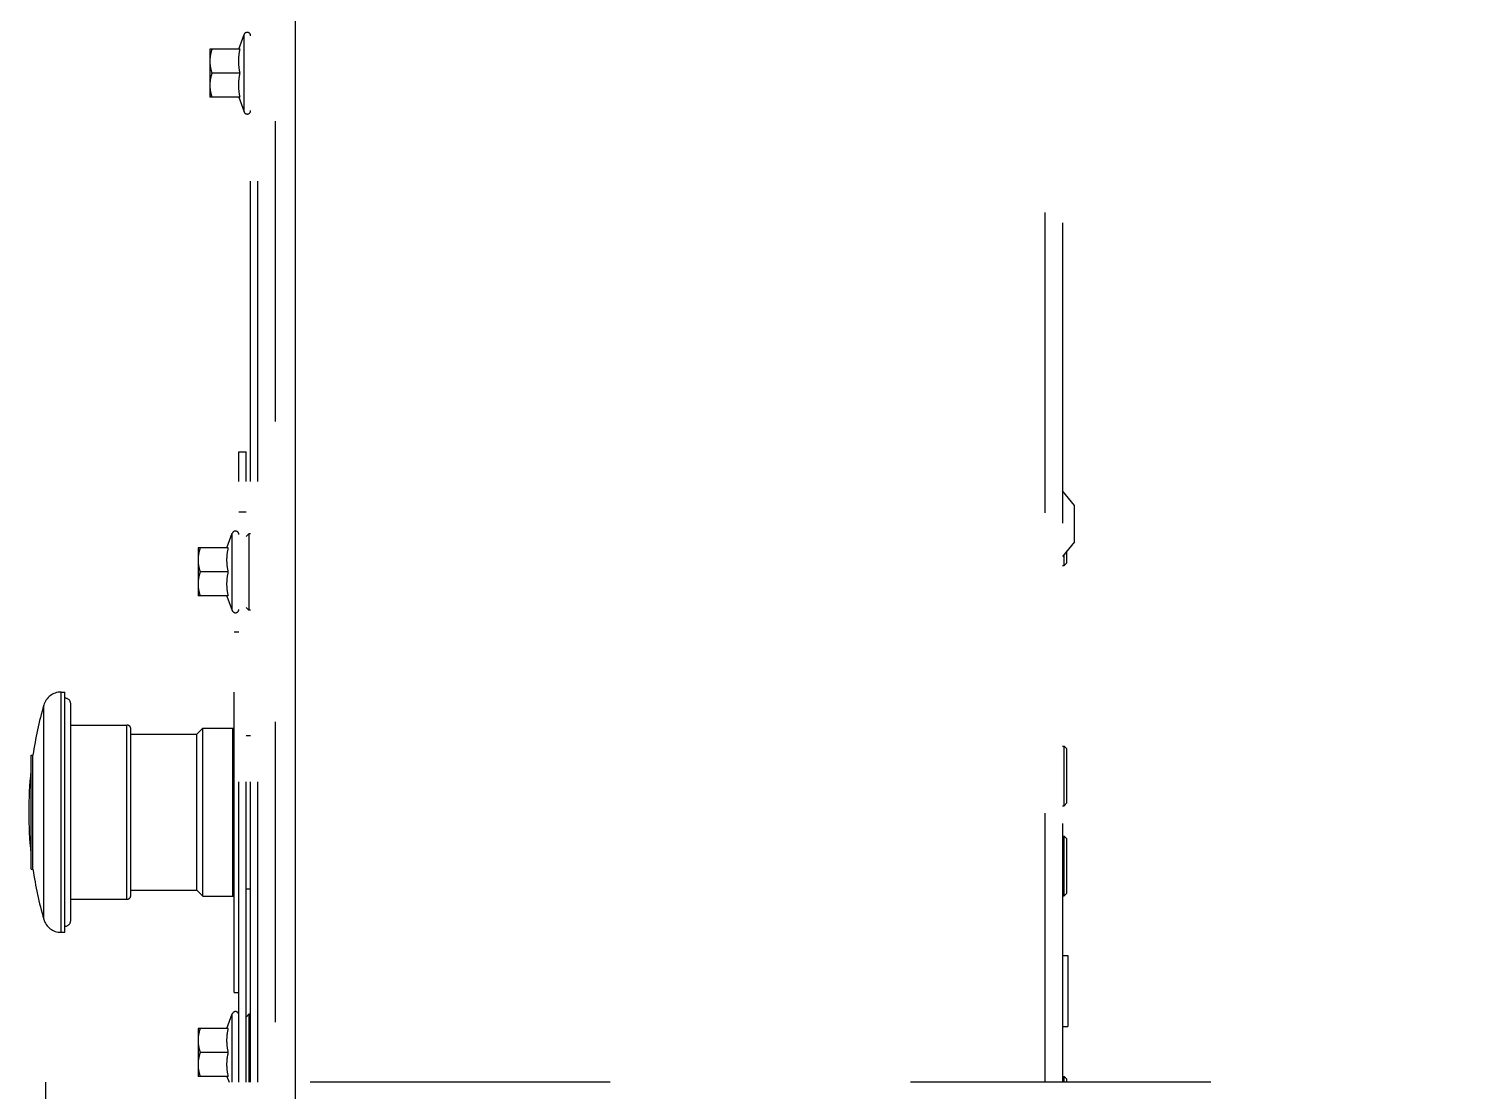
# Model space of a CAD drawing. Header units: millimetres. Extents: x 17886 to 18265, y -8727 to -7321.
# Drawn here: x 17959.808 to 17962.2, y -7876.467 to -7874.698 of the extents above; entities that cross this region are included whole.
import ezdxf

# ---------------------------------------------------------------- set-up
doc = ezdxf.new("R2010")
doc.units = ezdxf.units.MM
doc.linetypes.add('EPL_DASH', pattern=[1, 0.5, -0.5])
for name, color, linetype in [('2266446_CP02DXF_CONTINUOUS_LINE', 7, 'Continuous'), ('2266446_CP03DXF_CONTINUOUS_LINE', 7, 'Continuous'), ('2266446_RE01DXF_CONTINUOUS_LINE', 7, 'Continuous'), ('2266447_DKREDXF_CONTINUOUS_LINE', 7, 'Continuous'), ('2518101_DXF_CONTINUOUS_LINE', 7, 'Continuous'), ('2606671_L_DXF_CONTINUOUS_LINE', 7, 'Continuous'), ('3405962_DXF_CONTINUOUS_LINE', 7, 'Continuous'), ('3490706_DXF_CONTINUOUS_LINE', 7, 'Continuous'), ('3490708_DXF_CONTINUOUS_LINE', 7, 'Continuous'), ('3496808_DXF_CONTINUOUS_LINE', 7, 'Continuous'), ('3564637_DXF_CONTINUOUS_LINE', 7, 'Continuous'), ('3570569_DXF_CONTINUOUS_LINE', 7, 'Continuous'), ('3E4304_DXF_CONTINUOUS_LINE', 7, 'Continuous')]:
    doc.layers.add(name, color=color, linetype=linetype)
doc.layers.add('CRTANJE', color=4, linetype='Continuous', lineweight=30)

msp = doc.modelspace()

# ---------------------------------------------------------------- linework, layer by layer
at = {"layer": '2266446_CP02DXF_CONTINUOUS_LINE', "color": 7, "linetype": 'EPL_DASH'}
for p, q in [((17960.1476, -7875.86283), (17960.1496, -7875.86283)), ((17960.1476, -7876.14283), (17960.1476, -7875.86283)), ((17960.1476, -7876.14283), (17960.1496, -7876.14283))]:
    msp.add_line(p, q, dxfattribs=at)
at = {"layer": '2266446_CP03DXF_CONTINUOUS_LINE', "color": 7, "linetype": 'EPL_DASH'}
for p, q in [((17960.1696, -7875.87533), (17960.1772, -7875.87533)), ((17960.1696, -7876.13033), (17960.1772, -7876.13033))]:
    msp.add_line(p, q, dxfattribs=at)
at = {"layer": '2266446_RE01DXF_CONTINUOUS_LINE', "color": 7, "linetype": 'EPL_DASH'}
for p, q in [((17959.86144, -7875.80283), (17959.8676, -7875.80283)), ((17959.86144, -7876.20283), (17959.86144, -7875.80283)), ((17959.8676, -7876.20283), (17959.8676, -7875.80283)), ((17959.8326, -7876.18108), (17959.8326, -7875.82458)), ((17959.8776, -7876.18283), (17959.8776, -7875.82283)), ((17959.8776, -7875.85783), (17959.97124, -7875.85783)), ((17959.97124, -7876.14783), (17959.97124, -7875.85783)), ((17960.0876, -7875.87283), (17960.0976, -7875.86283)), ((17960.0976, -7875.86283), (17960.1476, -7875.86283)), ((17960.0976, -7876.14283), (17960.0976, -7875.86283)), ((17960.1476, -7876.14283), (17960.1476, -7875.86283)), ((17959.9776, -7876.14148), (17959.9776, -7875.86419)), ((17959.9776, -7875.87283), (17960.0876, -7875.87283)), ((17960.0876, -7876.13283), (17960.0876, -7875.87283)), ((17959.8116, -7875.90783), (17959.8146, -7875.90783)), ((17959.8116, -7876.09783), (17959.8116, -7875.90783)), ((17959.8146, -7876.09783), (17959.8146, -7875.90783)), ((17959.8116, -7876.09783), (17959.8146, -7876.09783)), ((17959.8776, -7876.14783), (17959.97124, -7876.14783)), ((17959.9776, -7876.13283), (17960.0876, -7876.13283)), ((17960.0876, -7876.13283), (17960.0976, -7876.14283)), ((17960.0976, -7876.14283), (17960.1476, -7876.14283)), ((17959.86144, -7876.20283), (17959.8676, -7876.20283))]:
    msp.add_line(p, q, dxfattribs=at)
for centre, radius, start, end in [((17959.86144, -7875.83283), 0.03, 90, 164.03264), ((17959.8676, -7875.82283), 0.01, 0, 90), ((17960.45558, -7876.00283), 0.64798, 164.03264, 171.56951), ((17959.97124, -7875.86419), 0.00636, 0, 90), ((17960.45558, -7876.00283), 0.64798, 173.89655, 186.10345), ((17960.45558, -7876.00283), 0.64798, 188.43049, 195.96736), ((17959.97124, -7876.14148), 0.00636, 270, 0), ((17959.86144, -7876.17283), 0.03, 195.96736, 270), ((17959.8676, -7876.18283), 0.01, 270, 0)]:
    msp.add_arc(centre, radius, start, end, dxfattribs=at)
at = {"layer": '2266447_DKREDXF_CONTINUOUS_LINE', "color": 7, "linetype": 'EPL_DASH'}
for p, q in [((17960.1496, -7875.70283), (17960.1576, -7875.70283)), ((17960.1496, -7876.30283), (17960.1496, -7875.70283)), ((17960.1496, -7876.30283), (17960.1576, -7876.30283))]:
    msp.add_line(p, q, dxfattribs=at)
at = {"layer": '2518101_DXF_CONTINUOUS_LINE', "color": 7, "linetype": 'EPL_DASH'}
for p, q in [((17961.5323, -7875.59201), (17961.5323, -7875.57358)), ((17961.5368, -7875.58751), (17961.5368, -7875.56796)), ((17961.5292, -7875.59201), (17961.5323, -7875.59201)), ((17961.5292, -7875.59201), (17961.5323, -7875.59201)), ((17961.5368, -7875.58751), (17961.5323, -7875.59201)), ((17961.5292, -7875.89291), (17961.5323, -7875.89291)), ((17961.5292, -7875.89291), (17961.5323, -7875.89291)), ((17961.5323, -7875.99201), (17961.5323, -7875.89291)), ((17961.5368, -7875.89741), (17961.5323, -7875.89291)), ((17961.5368, -7875.98751), (17961.5368, -7875.89741)), ((17961.5292, -7875.99201), (17961.5323, -7875.99201)), ((17961.5292, -7875.99201), (17961.5323, -7875.99201)), ((17961.5368, -7875.98751), (17961.5323, -7875.99201)), ((17961.5292, -7876.04291), (17961.5323, -7876.04291)), ((17961.5292, -7876.04291), (17961.5323, -7876.04291)), ((17961.5323, -7876.14201), (17961.5323, -7876.04291)), ((17961.5368, -7876.04741), (17961.5323, -7876.04291)), ((17961.5368, -7876.13751), (17961.5368, -7876.04741)), ((17961.5292, -7876.14201), (17961.5323, -7876.14201)), ((17961.5292, -7876.14201), (17961.5323, -7876.14201)), ((17961.5368, -7876.13751), (17961.5323, -7876.14201)), ((17961.5292, -7876.44291), (17961.5323, -7876.44291)), ((17961.5292, -7876.44291), (17961.5323, -7876.44291)), ((17961.5323, -7876.45246), (17961.5323, -7876.44291)), ((17961.5368, -7876.44741), (17961.5323, -7876.44291)), ((17961.5368, -7876.45246), (17961.5368, -7876.44741))]:
    msp.add_line(p, q, dxfattribs=at)
at = {"layer": '2606671_L_DXF_CONTINUOUS_LINE', "color": 7, "linetype": 'EPL_DASH'}
for p, q in [((17960.15739, -7874.73238), (17960.1662, -7874.70819)), ((17960.1662, -7874.83673), (17960.1662, -7874.70819)), ((17960.15962, -7874.73246), (17960.1092, -7874.73246)), ((17960.1092, -7874.73246), (17960.1092, -7874.81246)), ((17960.15962, -7874.77246), (17960.11277, -7874.77246)), ((17960.15962, -7874.81246), (17960.1092, -7874.81246)), ((17960.15739, -7874.81254), (17960.1662, -7874.83673)), ((17960.13779, -7875.56275), (17960.1466, -7875.53856)), ((17960.1466, -7875.6671), (17960.1466, -7875.53856)), ((17960.14002, -7875.56283), (17960.0896, -7875.56283)), ((17960.0896, -7875.56283), (17960.0896, -7875.64283)), ((17960.14002, -7875.60283), (17960.09317, -7875.60283)), ((17960.14002, -7875.64283), (17960.0896, -7875.64283)), ((17960.13779, -7875.64291), (17960.1466, -7875.6671)), ((17960.13779, -7876.36275), (17960.1466, -7876.33856)), ((17960.1466, -7876.45246), (17960.1466, -7876.33856)), ((17960.14002, -7876.36283), (17960.0896, -7876.36283)), ((17960.0896, -7876.36283), (17960.0896, -7876.44283)), ((17960.14002, -7876.40283), (17960.09317, -7876.40283)), ((17960.14002, -7876.44283), (17960.0896, -7876.44283)), ((17960.13779, -7876.44291), (17960.14127, -7876.45246))]:
    msp.add_line(p, q, dxfattribs=at)
for centre, start, end in [((17960.17153, -7874.71013), 0, 160), ((17960.17153, -7874.83479), 200, 0), ((17960.15193, -7875.5405), 0, 160), ((17960.15193, -7875.66516), 200, 0), ((17960.15193, -7876.3405), 0, 160)]:
    msp.add_arc(centre, 0.00567, start, end, dxfattribs=at)
for points, knots in [([(17960.11277, -7874.73246), (17960.11169, -7874.73569), (17960.10989, -7874.74227), (17960.1092, -7874.74907), (17960.1092, -7874.75246)], [0, 0, 0, 0, 0.5018644, 1, 1, 1, 1]), ([(17960.1092, -7874.75246), (17960.1092, -7874.75584), (17960.10989, -7874.76265), (17960.11169, -7874.76922), (17960.11277, -7874.77246)], [0, 0, 0, 0, 0.498127, 1, 1, 1, 1]), ([(17960.11277, -7874.77246), (17960.11169, -7874.77569), (17960.10989, -7874.78227), (17960.1092, -7874.78907), (17960.1092, -7874.79246)], [0, 0, 0, 0, 0.5018644, 1, 1, 1, 1]), ([(17960.1092, -7874.79246), (17960.1092, -7874.79584), (17960.10989, -7874.80265), (17960.11169, -7874.80922), (17960.11277, -7874.81246)], [0, 0, 0, 0, 0.498127, 1, 1, 1, 1]), ([(17960.09317, -7875.56283), (17960.09209, -7875.56607), (17960.09029, -7875.57264), (17960.0896, -7875.57945), (17960.0896, -7875.58283)], [0, 0, 0, 0, 0.5018644, 1, 1, 1, 1]), ([(17960.0896, -7875.58283), (17960.0896, -7875.58622), (17960.09029, -7875.59302), (17960.09209, -7875.5996), (17960.09317, -7875.60283)], [0, 0, 0, 0, 0.498127, 1, 1, 1, 1]), ([(17960.09317, -7875.60283), (17960.09209, -7875.60607), (17960.09029, -7875.61264), (17960.0896, -7875.61945), (17960.0896, -7875.62283)], [0, 0, 0, 0, 0.5018644, 1, 1, 1, 1]), ([(17960.0896, -7875.62283), (17960.0896, -7875.62622), (17960.09029, -7875.63302), (17960.09209, -7875.6396), (17960.09317, -7875.64283)], [0, 0, 0, 0, 0.498127, 1, 1, 1, 1]), ([(17960.09317, -7876.36283), (17960.09209, -7876.36607), (17960.09029, -7876.37264), (17960.0896, -7876.37945), (17960.0896, -7876.38283)], [0, 0, 0, 0, 0.5018644, 1, 1, 1, 1]), ([(17960.0896, -7876.38283), (17960.0896, -7876.38622), (17960.09029, -7876.39302), (17960.09209, -7876.3996), (17960.09317, -7876.40283)], [0, 0, 0, 0, 0.498127, 1, 1, 1, 1]), ([(17960.09317, -7876.40283), (17960.09209, -7876.40607), (17960.09029, -7876.41264), (17960.0896, -7876.41945), (17960.0896, -7876.42283)], [0, 0, 0, 0, 0.5018644, 1, 1, 1, 1]), ([(17960.0896, -7876.42283), (17960.0896, -7876.42622), (17960.09029, -7876.43302), (17960.09209, -7876.4396), (17960.09317, -7876.44283)], [0, 0, 0, 0, 0.498127, 1, 1, 1, 1])]:
    msp.add_open_spline(points, degree=3, knots=knots, dxfattribs=at)
for points in [[(17960.15962, -7874.77246), (17960.15824, -7874.76589), (17960.15649, -7874.75246), (17960.15824, -7874.73902), (17960.15962, -7874.73246)], [(17960.15962, -7874.81246), (17960.15824, -7874.80589), (17960.15649, -7874.79246), (17960.15824, -7874.77902), (17960.15962, -7874.77246)], [(17960.14002, -7875.60283), (17960.13864, -7875.59627), (17960.13689, -7875.58283), (17960.13864, -7875.5694), (17960.14002, -7875.56283)], [(17960.14002, -7875.64283), (17960.13864, -7875.63627), (17960.13689, -7875.62283), (17960.13864, -7875.6094), (17960.14002, -7875.60283)], [(17960.14002, -7876.40283), (17960.13864, -7876.39627), (17960.13689, -7876.38283), (17960.13864, -7876.3694), (17960.14002, -7876.36283)], [(17960.14002, -7876.44283), (17960.13864, -7876.43627), (17960.13689, -7876.42283), (17960.13864, -7876.4094), (17960.14002, -7876.40283)]]:
    msp.add_open_spline(points, degree=3, dxfattribs=at)
at = {"layer": '3405962_DXF_CONTINUOUS_LINE', "color": 7, "linetype": 'EPL_DASH'}
for p, q in [((17961.5292, -7876.24146), (17961.5382, -7876.24146)), ((17961.5382, -7876.24146), (17961.5382, -7876.35946)), ((17961.5292, -7876.35946), (17961.5382, -7876.35946))]:
    msp.add_line(p, q, dxfattribs=at)
at = {"layer": '3490706_DXF_CONTINUOUS_LINE', "color": 3, "linetype": 'EPL_DASH'}
for p, q in [((17961.5002, -7869.00446), (17961.5002, -7876.45246)), ((17961.5292, -7869.02146), (17961.5292, -7876.45246)), ((17960.2182, -7873.85246), (17960.2182, -7876.45246))]:
    msp.add_line(p, q, dxfattribs=at)
at = {"layer": '3490708_DXF_CONTINUOUS_LINE', "color": 3, "linetype": 'EPL_DASH'}
msp.add_line((17960.1772, -7876.45246), (17960.1772, -7874.61246), dxfattribs=at)
at = {"layer": '3490708_DXF_CONTINUOUS_LINE', "color": 7, "linetype": 'EPL_DASH'}
msp.add_line((17960.1892, -7876.45246), (17960.1892, -7874.61246), dxfattribs=at)
at = {"layer": '3496808_DXF_CONTINUOUS_LINE', "color": 7, "linetype": 'EPL_DASH'}
for p, q in [((17961.5492, -7875.49246), (17961.5296, -7875.46796)), ((17961.5492, -7875.55246), (17961.5492, -7875.49246)), ((17961.5492, -7875.55246), (17961.5296, -7875.57696))]:
    msp.add_line(p, q, dxfattribs=at)
at = {"layer": '3564637_DXF_CONTINUOUS_LINE', "color": 7, "linetype": 'EPL_DASH'}
for p, q in [((17960.1576, -7875.40283), (17960.1696, -7875.40283)), ((17960.1576, -7876.45246), (17960.1576, -7875.40283)), ((17960.1576, -7875.50283), (17960.1696, -7875.50283))]:
    msp.add_line(p, q, dxfattribs=at)
at = {"layer": '3564637_DXF_CONTINUOUS_LINE', "color": 3, "linetype": 'EPL_DASH'}
msp.add_line((17960.1696, -7876.45246), (17960.1696, -7875.40283), dxfattribs=at)
at = {"layer": '3570569_DXF_CONTINUOUS_LINE', "color": 7, "linetype": 'EPL_DASH'}
for p in [(17973.7762, -7876.45246), (17959.8362, -7876.48246)]:
    msp.add_line(p, (17959.8362, -7876.45246), dxfattribs=at)
at = {"layer": '3E4304_DXF_CONTINUOUS_LINE', "color": 7, "linetype": 'EPL_DASH'}
for p, q in [((17960.1696, -7875.54383), (17960.1741, -7875.53933)), ((17960.1772, -7875.53933), (17960.1741, -7875.53933)), ((17960.1741, -7875.53933), (17960.1741, -7875.66633)), ((17960.1696, -7875.66183), (17960.1741, -7875.66633)), ((17960.1772, -7875.66633), (17960.1741, -7875.66633)), ((17960.1696, -7876.34383), (17960.1741, -7876.33933)), ((17960.1772, -7876.33933), (17960.1741, -7876.33933)), ((17960.1741, -7876.33933), (17960.1741, -7876.45246))]:
    msp.add_line(p, q, dxfattribs=at)
at = {"layer": 'CRTANJE', "lineweight": 30}
msp.add_lwpolyline([(17962.35118, -7879.70246), (17962.35118, -7855.01246), (17960.25118, -7855.01246), (17960.25118, -7879.70246)], close=True, dxfattribs=at)

doc.saveas('drawing.dxf')
